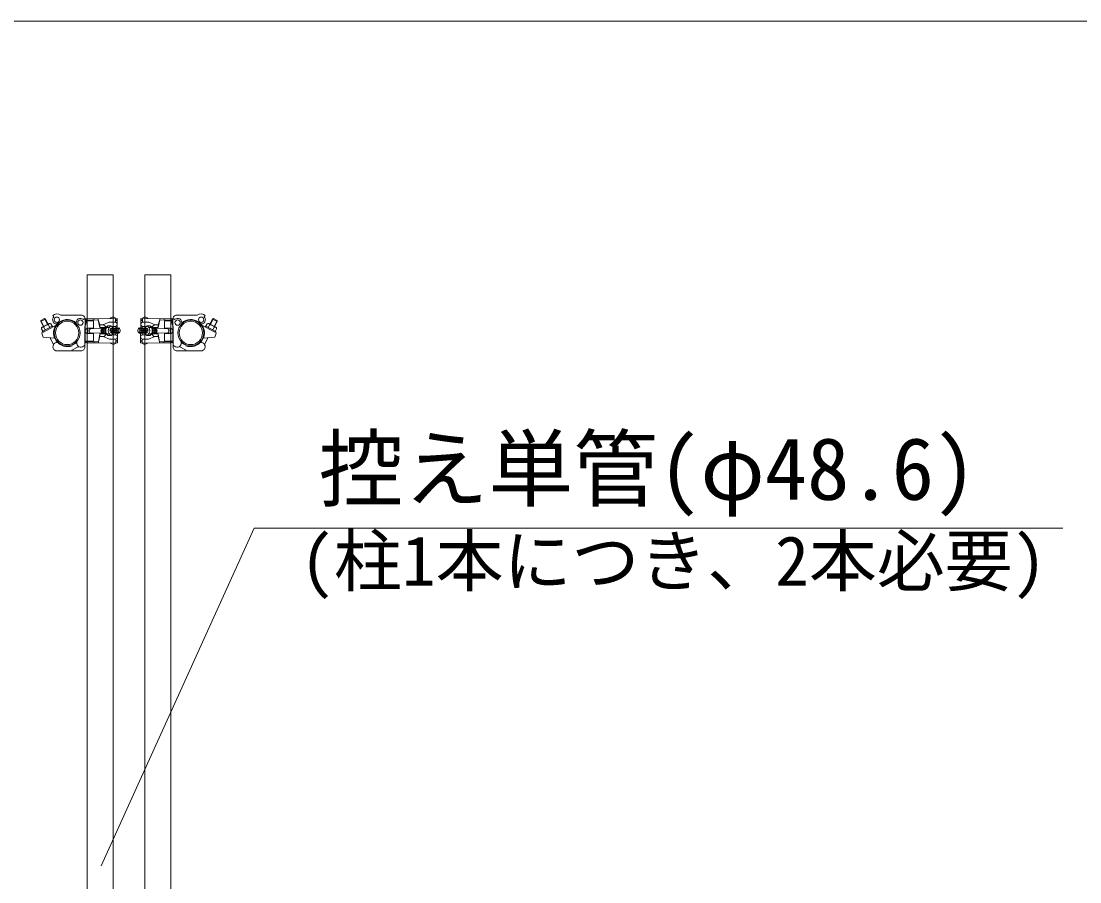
# Model space of a CAD drawing. Units: millimetres, scale not verified. Extents: x -9305 to 9305, y -6415 to 6415.
# Drawn here: x -7621 to -5625, y 4793 to 6415 of the extents above; entities that cross this region are included whole.
import ezdxf
from ezdxf.enums import TextEntityAlignment as Align

# ---------------------------------------------------------------- set-up
doc = ezdxf.new("R2010")
doc.units = ezdxf.units.MM
doc.header["$LTSCALE"] = 40
for name, color, linetype, lineweight in [('0-3_CLGS-90', 134, 'Continuous', 18), ('0-6_TEXT', 134, 'Continuous', 18), ('0-8_図面枠', 134, 'Continuous', 18)]:
    doc.layers.add(name, color=color, linetype=linetype, lineweight=lineweight)
doc.styles.add('ＭＳ ゴシック', font='')
doc.styles.get('ＭＳ ゴシック').set_extended_font_data('MS Gothic')

msp = doc.modelspace()

# ---------------------------------------------------------------- linework, layer by layer
at = {"layer": '0-3_CLGS-90'}
for p, q in [((-7575.36, 5853.64), (-7584.18, 5848.92)), ((-7584, 5850.71), (-7584.18, 5848.92)), ((-7576.95, 5854.48), (-7584, 5850.71)), ((-7584, 5850.71), (-7578.14, 5839.76)), ((-7576.95, 5854.48), (-7571.09, 5843.53)), ((-7576.95, 5854.48), (-7575.36, 5853.64)), ((-7575.36, 5853.64), (-7570.21, 5844)), ((-7561.49, 5860.06), (-7559.36, 5857.94)), ((-7546.5, 5860.61), (-7507.42, 5860.71)), ((-7501.47, 5854.65), (-7503.59, 5852.52)), ((-7500.56, 5849.07), (-7500.12, 5813.08)), ((-7500.56, 5849.07), (-7500.12, 5813.08)), ((-7500.47, 5850.07), (-7484.88, 5850.26)), ((-7500.4, 5853.72), (-7500.29, 5808.42)), ((-7500.4, 5853.72), (-7500.29, 5808.42)), ((-7496.06, 5851.63), (-7475.89, 5851.87)), ((-7495.62, 5854.13), (-7439.93, 5854.81)), ((-7486.95, 5852.22), (-7485.12, 5850.52)), ((-7484.88, 5850.26), (-7484.7, 5836.26)), ((-7483.92, 5854.28), (-7483.89, 5851.78)), ((-7475.92, 5854.37), (-7475.89, 5851.87)), ((-7475.89, 5851.87), (-7472.78, 5842.41)), ((-7475.89, 5851.87), (-7472.72, 5837.41)), ((-7442.93, 5854.78), (-7442.85, 5847.77)), ((-7442.9, 5851.77), (-7439.89, 5851.81)), ((-7442.88, 5850.77), (-7439.88, 5850.81)), ((-7439.93, 5854.81), (-7439.71, 5836.81)), ((-7395.38, 5854.81), (-7395.6, 5836.81)), ((-7392.42, 5850.77), (-7395.43, 5850.81)), ((-7392.41, 5851.77), (-7395.42, 5851.81)), ((-7339.68, 5854.13), (-7395.38, 5854.81)), ((-7392.38, 5854.78), (-7392.46, 5847.77)), ((-7359.41, 5851.87), (-7362.59, 5837.41)), ((-7359.41, 5851.87), (-7362.53, 5842.41)), ((-7359.38, 5854.37), (-7359.41, 5851.87)), ((-7339.25, 5851.63), (-7359.41, 5851.87)), ((-7351.38, 5854.28), (-7351.41, 5851.78)), ((-7350.43, 5850.26), (-7350.6, 5836.26)), ((-7334.84, 5850.07), (-7350.43, 5850.26)), ((-7348.36, 5852.22), (-7350.19, 5850.52)), ((-7334.74, 5849.07), (-7335.18, 5813.08)), ((-7334.74, 5849.07), (-7335.18, 5813.08)), ((-7334.91, 5853.72), (-7335.02, 5808.42)), ((-7334.91, 5853.72), (-7335.02, 5808.42)), ((-7333.84, 5854.65), (-7331.72, 5852.52)), ((-7288.81, 5860.61), (-7327.89, 5860.71)), ((-7273.82, 5860.06), (-7275.94, 5857.94)), ((-7259.94, 5853.64), (-7265.1, 5844)), ((-7258.36, 5854.48), (-7264.22, 5843.53)), ((-7258.36, 5854.48), (-7259.94, 5853.64)), ((-7259.94, 5853.64), (-7251.13, 5848.92)), ((-7258.36, 5854.48), (-7251.3, 5850.71)), ((-7251.3, 5850.71), (-7257.16, 5839.76)), ((-7251.3, 5850.71), (-7251.13, 5848.92)), ((-7584.18, 5848.92), (-7579.03, 5839.28)), ((-7582.49, 5835.16), (-7579.19, 5828.99)), ((-7568, 5845.18), (-7581.23, 5838.1)), ((-7562.5, 5840.18), (-7580.06, 5830.79)), ((-7555.13, 5841.86), (-7579.19, 5828.99)), ((-7578.08, 5837.52), (-7575.73, 5833.11)), ((-7569.26, 5842.22), (-7566.91, 5837.83)), ((-7564.86, 5844.59), (-7561.56, 5838.42)), ((-7500.92, 5839.65), (-7500.82, 5800.57)), ((-7496.4, 5836.02), (-7496.28, 5826.22)), ((-7495.4, 5836.14), (-7484.7, 5836.26)), ((-7495.4, 5836.14), (-7495.28, 5826.14)), ((-7491.19, 5835.18), (-7469.49, 5835.45)), ((-7487.2, 5836.23), (-7487.19, 5835.23)), ((-7472.78, 5842.41), (-7466.78, 5842.48)), ((-7472.78, 5842.41), (-7472.72, 5837.41)), ((-7472.72, 5837.41), (-7460.86, 5837.55)), ((-7469.49, 5835.45), (-7461.91, 5835.54)), ((-7468.71, 5836.46), (-7461.45, 5836.54)), ((-7466.78, 5842.48), (-7454.84, 5847.63)), ((-7459.86, 5837.56), (-7454.86, 5837.62)), ((-7457.76, 5840.59), (-7451.76, 5840.66)), ((-7454.84, 5847.63), (-7443.84, 5847.76)), ((-7452.04, 5835.66), (-7437.75, 5835.83)), ((-7450.71, 5836.68), (-7436.71, 5836.84)), ((-7450.39, 5839.68), (-7443.74, 5839.76)), ((-7442.75, 5839.77), (-7442.71, 5836.77)), ((-7384.6, 5836.68), (-7398.6, 5836.84)), ((-7383.26, 5835.66), (-7397.56, 5835.83)), ((-7392.56, 5839.77), (-7392.59, 5836.77)), ((-7384.92, 5839.68), (-7391.56, 5839.76)), ((-7380.47, 5847.63), (-7391.46, 5847.76)), ((-7377.55, 5840.59), (-7383.55, 5840.66)), ((-7368.53, 5842.48), (-7380.47, 5847.63)), ((-7375.45, 5837.56), (-7380.45, 5837.62)), ((-7362.59, 5837.41), (-7374.45, 5837.55)), ((-7366.6, 5836.46), (-7373.85, 5836.54)), ((-7365.82, 5835.45), (-7373.4, 5835.54)), ((-7362.53, 5842.41), (-7368.53, 5842.48)), ((-7344.12, 5835.18), (-7365.82, 5835.45)), ((-7362.53, 5842.41), (-7362.59, 5837.41)), ((-7339.9, 5836.14), (-7350.6, 5836.26)), ((-7348.1, 5836.23), (-7348.12, 5835.23)), ((-7339.9, 5836.14), (-7340.02, 5826.14)), ((-7338.9, 5836.02), (-7339.02, 5826.22)), ((-7334.39, 5839.65), (-7334.49, 5800.57)), ((-7280.18, 5841.86), (-7256.12, 5828.99)), ((-7270.45, 5844.59), (-7273.75, 5838.42)), ((-7272.81, 5840.18), (-7255.24, 5830.79)), ((-7266.05, 5842.22), (-7268.4, 5837.83)), ((-7267.3, 5845.18), (-7254.08, 5838.1)), ((-7257.22, 5837.52), (-7259.58, 5833.11)), ((-7251.13, 5848.92), (-7256.28, 5839.28)), ((-7252.81, 5835.16), (-7256.12, 5828.99)), ((-7582.18, 5826.68), (-7579.62, 5819.68)), ((-7579.62, 5819.68), (-7558.34, 5817.74)), ((-7566.78, 5818.51), (-7559.92, 5805.67)), ((-7556.75, 5818.33), (-7558.34, 5817.74)), ((-7557.47, 5818.06), (-7552.86, 5809.44)), ((-7499.76, 5812.08), (-7484.42, 5812.26)), ((-7496.02, 5810.62), (-7475.4, 5810.88)), ((-7495.28, 5826.14), (-7484.58, 5826.26)), ((-7491.1, 5827.18), (-7469.4, 5827.45)), ((-7487.1, 5827.24), (-7487.08, 5826.24)), ((-7484.58, 5826.26), (-7484.42, 5812.26)), ((-7483.4, 5810.78), (-7483.37, 5808.28)), ((-7475.4, 5810.88), (-7472.57, 5825.41)), ((-7475.4, 5810.88), (-7472.51, 5820.41)), ((-7475.4, 5810.88), (-7475.37, 5808.38)), ((-7472.57, 5825.41), (-7460.71, 5825.56)), ((-7472.57, 5825.41), (-7472.51, 5820.41)), ((-7472.51, 5820.41), (-7466.51, 5820.48)), ((-7469.4, 5827.45), (-7461.82, 5827.54)), ((-7468.58, 5826.46), (-7461.33, 5826.55)), ((-7466.51, 5820.48), (-7454.45, 5815.63)), ((-7459.71, 5825.57), (-7454.71, 5825.63)), ((-7457.54, 5822.59), (-7451.54, 5822.66)), ((-7454.45, 5815.63), (-7443.45, 5815.76)), ((-7451.94, 5827.66), (-7437.65, 5827.83)), ((-7450.59, 5826.68), (-7436.59, 5826.85)), ((-7450.2, 5823.68), (-7443.55, 5823.76)), ((-7442.59, 5826.77), (-7442.56, 5823.65)), ((-7442.46, 5815.9), (-7442.37, 5808.78)), ((-7442.42, 5812.78), (-7439.42, 5812.81)), ((-7442.4, 5811.78), (-7439.4, 5811.81)), ((-7439.59, 5826.81), (-7439.37, 5808.81)), ((-7384.72, 5826.68), (-7398.72, 5826.85)), ((-7383.36, 5827.66), (-7397.66, 5827.83)), ((-7395.72, 5826.81), (-7395.94, 5808.81)), ((-7392.9, 5811.78), (-7395.9, 5811.81)), ((-7392.89, 5812.78), (-7395.89, 5812.81)), ((-7392.85, 5815.9), (-7392.94, 5808.78)), ((-7392.72, 5826.77), (-7392.75, 5823.65)), ((-7380.86, 5815.63), (-7391.85, 5815.76)), ((-7385.11, 5823.68), (-7391.76, 5823.76)), ((-7377.77, 5822.59), (-7383.77, 5822.66)), ((-7368.8, 5820.48), (-7380.86, 5815.63)), ((-7375.6, 5825.57), (-7380.6, 5825.63)), ((-7362.74, 5825.41), (-7374.6, 5825.56)), ((-7366.72, 5826.46), (-7373.98, 5826.55)), ((-7365.91, 5827.45), (-7373.49, 5827.54)), ((-7362.8, 5820.41), (-7368.8, 5820.48)), ((-7344.21, 5827.18), (-7365.91, 5827.45)), ((-7362.74, 5825.41), (-7362.8, 5820.41)), ((-7359.91, 5810.88), (-7362.8, 5820.41)), ((-7359.91, 5810.88), (-7362.74, 5825.41)), ((-7359.91, 5810.88), (-7359.94, 5808.38)), ((-7339.29, 5810.62), (-7359.91, 5810.88)), ((-7351.91, 5810.78), (-7351.94, 5808.28)), ((-7350.72, 5826.26), (-7350.89, 5812.26)), ((-7335.55, 5812.08), (-7350.89, 5812.26)), ((-7340.02, 5826.14), (-7350.72, 5826.26)), ((-7348.21, 5827.24), (-7348.22, 5826.24)), ((-7277.84, 5818.06), (-7282.44, 5809.44)), ((-7278.56, 5818.33), (-7276.97, 5817.74)), ((-7255.69, 5819.68), (-7276.97, 5817.74)), ((-7268.52, 5818.51), (-7275.39, 5805.67)), ((-7253.12, 5826.68), (-7255.69, 5819.68)), ((-7507.8, 5793.56), (-7553.1, 5793.45)), ((-7507.8, 5793.56), (-7553.1, 5793.45)), ((-7525.35, 5794.74), (-7512.51, 5801.61)), ((-7524.9, 5804.06), (-7516.28, 5808.66)), ((-7495.06, 5808.14), (-7439.37, 5808.81)), ((-7340.24, 5808.14), (-7395.94, 5808.81)), ((-7327.5, 5793.56), (-7282.2, 5793.45)), ((-7327.5, 5793.56), (-7282.2, 5793.45)), ((-7309.96, 5794.74), (-7322.8, 5801.61)), ((-7310.4, 5804.06), (-7319.02, 5808.66))]:
    msp.add_line(p, q, dxfattribs=at)
msp.add_lwpolyline([(-7447.79, 3736.96), (-7447.79, 5936.96), (-7496.39, 5936.96), (-7496.39, 3736.96)], close=True, dxfattribs=at)
msp.add_lwpolyline([(-7387.52, 3736.96), (-7387.52, 5936.96), (-7338.92, 5936.96), (-7338.92, 3736.96)], dxfattribs=at)
for centre, radius in [((-7553.7, 5852.3), 5), ((-7534.18, 5827.34), 24.3), ((-7534.18, 5827.34), 24.3), ((-7534.18, 5827.34), 22), ((-7534.18, 5827.34), 22), ((-7509.23, 5846.85), 5), ((-7326.08, 5846.85), 5), ((-7301.12, 5827.34), 24.3), ((-7301.12, 5827.34), 24.3), ((-7301.12, 5827.34), 22), ((-7301.12, 5827.34), 22), ((-7281.61, 5852.3), 5)]:
    msp.add_circle(centre, radius, dxfattribs=at)
for centre, radius, start, end in [((-7553.7, 5852.3), 8, 135.138, 288.212), ((-7553.7, 5852.3), 11, 49.124, 135.138), ((-7534.18, 5826.79), 25.8, 48.851, 200.554), ((-7534.18, 5826.79), 25.8, 48.851, 200.554), ((-7509.23, 5846.85), 8, 45.138, 198.212), ((-7507.4, 5853.71), 7, 0.138, 90.138), ((-7509.23, 5846.85), 11, 319.124, 45.138), ((-7495.56, 5849.13), 5, 90.694, 180.694), ((-7496.07, 5849.63), 2, 90.694, 163.295), ((-7447.88, 5850.96), 6.25, 37.564, 143.824), ((-7387.43, 5850.96), 6.25, 36.176, 142.436), ((-7339.74, 5849.13), 5, 359.306, 89.306), ((-7339.24, 5849.63), 2, 16.705, 89.306), ((-7326.08, 5846.85), 11, 134.862, 220.876), ((-7327.91, 5853.71), 7, 89.862, 179.862), ((-7326.08, 5846.85), 8, 341.788, 134.862), ((-7301.12, 5826.79), 25.8, 339.446, 131.149), ((-7281.61, 5852.3), 11, 44.862, 130.876), ((-7281.61, 5852.3), 8, 251.788, 44.862), ((-7580.02, 5835.84), 2.56, 40.819, 195.457), ((-7577.18, 5826.69), 5, 126.034, 180.138), ((-7571.21, 5835.26), 7.23, 74.343, 161.792), ((-7566.8, 5842.92), 2.56, 40.817, 195.459), ((-7533.64, 5827.34), 25.8, 138.851, 290.554), ((-7495.34, 5831.14), 5, 90.694, 270.694), ((-7486.56, 5831.24), 6.08, 139.582, 221.806), ((-7463.4, 5831.52), 7.25, 137.091, 224.297), ((-7462.9, 5831.53), 6.25, 127.564, 233.824), ((-7460.9, 5831.55), 6.25, 127.564, 233.824), ((-7466.72, 5837.48), 5, 0.694, 90.694), ((-7458.9, 5831.58), 6.25, 127.564, 233.824), ((-7456.9, 5831.6), 6.25, 145.882, 215.506), ((-7452.05, 5831.66), 10.6, 122.585, 238.803), ((-7451.05, 5831.67), 10.6, 122.585, 238.803), ((-7446.05, 5831.73), 10.6, 122.585, 238.803), ((-7446.05, 5831.73), 10.6, 122.585, 238.803), ((-7447.98, 5831.71), 5.67, 118.767, 242.621), ((-7446.9, 5831.72), 6.25, 127.564, 233.824), ((-7457.25, 5831.6), 10.6, 28.839, 58.803), ((-7444.9, 5831.75), 6.25, 127.564, 233.824), ((-7442.9, 5831.77), 6.25, 127.564, 233.824), ((-7440.9, 5831.8), 6.25, 127.564, 233.824), ((-7438.9, 5831.82), 6.25, 127.564, 233.824), ((-7443.79, 5843.76), 4, 270.694, 90.694), ((-7436.9, 5831.84), 6.25, 127.564, 233.824), ((-7434.9, 5831.87), 6.25, 127.564, 233.824), ((-7432.9, 5831.89), 6.25, 127.564, 233.824), ((-7431.9, 5831.9), 6.25, 133.537, 227.85), ((-7440.4, 5831.8), 6.25, 307.564, 53.824), ((-7394.91, 5831.8), 6.25, 126.176, 232.436), ((-7403.41, 5831.9), 6.25, 312.15, 46.463), ((-7402.41, 5831.89), 6.25, 306.176, 52.436), ((-7400.41, 5831.87), 6.25, 306.176, 52.436), ((-7391.51, 5843.76), 4, 89.306, 269.306), ((-7398.41, 5831.84), 6.25, 306.176, 52.436), ((-7396.41, 5831.82), 6.25, 306.176, 52.436), ((-7394.41, 5831.8), 6.25, 306.176, 52.436), ((-7392.41, 5831.77), 6.25, 306.176, 52.436), ((-7378.06, 5831.6), 10.6, 121.197, 151.161), ((-7390.41, 5831.75), 6.25, 306.176, 52.436), ((-7387.33, 5831.71), 5.67, 297.379, 61.233), ((-7388.41, 5831.72), 6.25, 306.176, 52.436), ((-7389.26, 5831.73), 10.6, 301.197, 57.415), ((-7389.26, 5831.73), 10.6, 301.197, 57.415), ((-7384.26, 5831.67), 10.6, 301.197, 57.415), ((-7383.26, 5831.66), 10.6, 301.197, 57.415), ((-7368.59, 5837.48), 5, 89.306, 179.306), ((-7378.41, 5831.6), 6.25, 324.494, 34.118), ((-7376.41, 5831.58), 6.25, 306.176, 52.436), ((-7374.41, 5831.55), 6.25, 306.176, 52.436), ((-7372.41, 5831.53), 6.25, 306.176, 52.436), ((-7371.91, 5831.52), 7.25, 315.703, 42.909), ((-7348.74, 5831.24), 6.08, 318.194, 40.418), ((-7339.96, 5831.14), 5, 269.306, 89.306), ((-7301.67, 5827.34), 25.8, 249.446, 41.149), ((-7268.51, 5842.92), 2.56, 344.541, 139.183), ((-7264.1, 5835.26), 7.23, 18.208, 105.657), ((-7255.28, 5835.84), 2.56, 344.543, 139.181), ((-7258.12, 5826.69), 5, 359.862, 53.966), ((-7553.12, 5801.45), 8, 66.598, 270.138), ((-7508.29, 5808.4), 8, 156.598, 0.138), ((-7495.12, 5813.14), 5, 180.694, 270.694), ((-7495.62, 5812.63), 2, 194.564, 270.694), ((-7466.57, 5825.48), 5, 270.694, 0.694), ((-7457.25, 5831.6), 10.6, 302.585, 332.55), ((-7443.5, 5819.76), 4, 270.694, 90.694), ((-7391.8, 5819.76), 4, 89.306, 269.306), ((-7378.06, 5831.6), 10.6, 207.45, 237.415), ((-7368.73, 5825.48), 5, 179.306, 269.306), ((-7340.18, 5813.14), 5, 269.306, 359.306), ((-7339.69, 5812.63), 2, 269.306, 345.436), ((-7327.02, 5808.4), 8, 179.862, 23.402), ((-7282.18, 5801.45), 8, 269.862, 113.402), ((-7507.82, 5800.56), 7, 270.138, 0.138), ((-7447.42, 5812.46), 6.25, 217.564, 323.825), ((-7387.89, 5812.46), 6.25, 216.175, 322.436), ((-7327.49, 5800.56), 7, 179.862, 269.862)]:
    msp.add_arc(centre, radius, start, end, dxfattribs=at)
at = {"layer": '0-6_TEXT'}
for p, q in [((-7470.1, 4822.84), (-7181.36, 5459.48)), ((-7181.36, 5459.48), (-5656.81, 5459.48))]:
    msp.add_line(p, q, dxfattribs=at)
at = {"layer": '0-8_図面枠'}
msp.add_lwpolyline([(-9304.61, -6414.98), (9304.61, -6414.98), (9304.61, 6414.98), (-9304.61, 6414.98)], close=True, dxfattribs=at)

# ---------------------------------------------------------------- texts
at = {"layer": '0-6_TEXT', "style": 'ＭＳ ゴシック'}
for s, height, p in [('控え単管(φ48.6)', 117.3, (-7059.97, 5477.63)), ('(柱1本につき、2本必要)', 93.84, (-7095.05, 5322.58))]:
    msp.add_text(s, height=height, dxfattribs=at).set_placement(p, align=Align.BOTTOM_LEFT)

doc.saveas('drawing.dxf')
